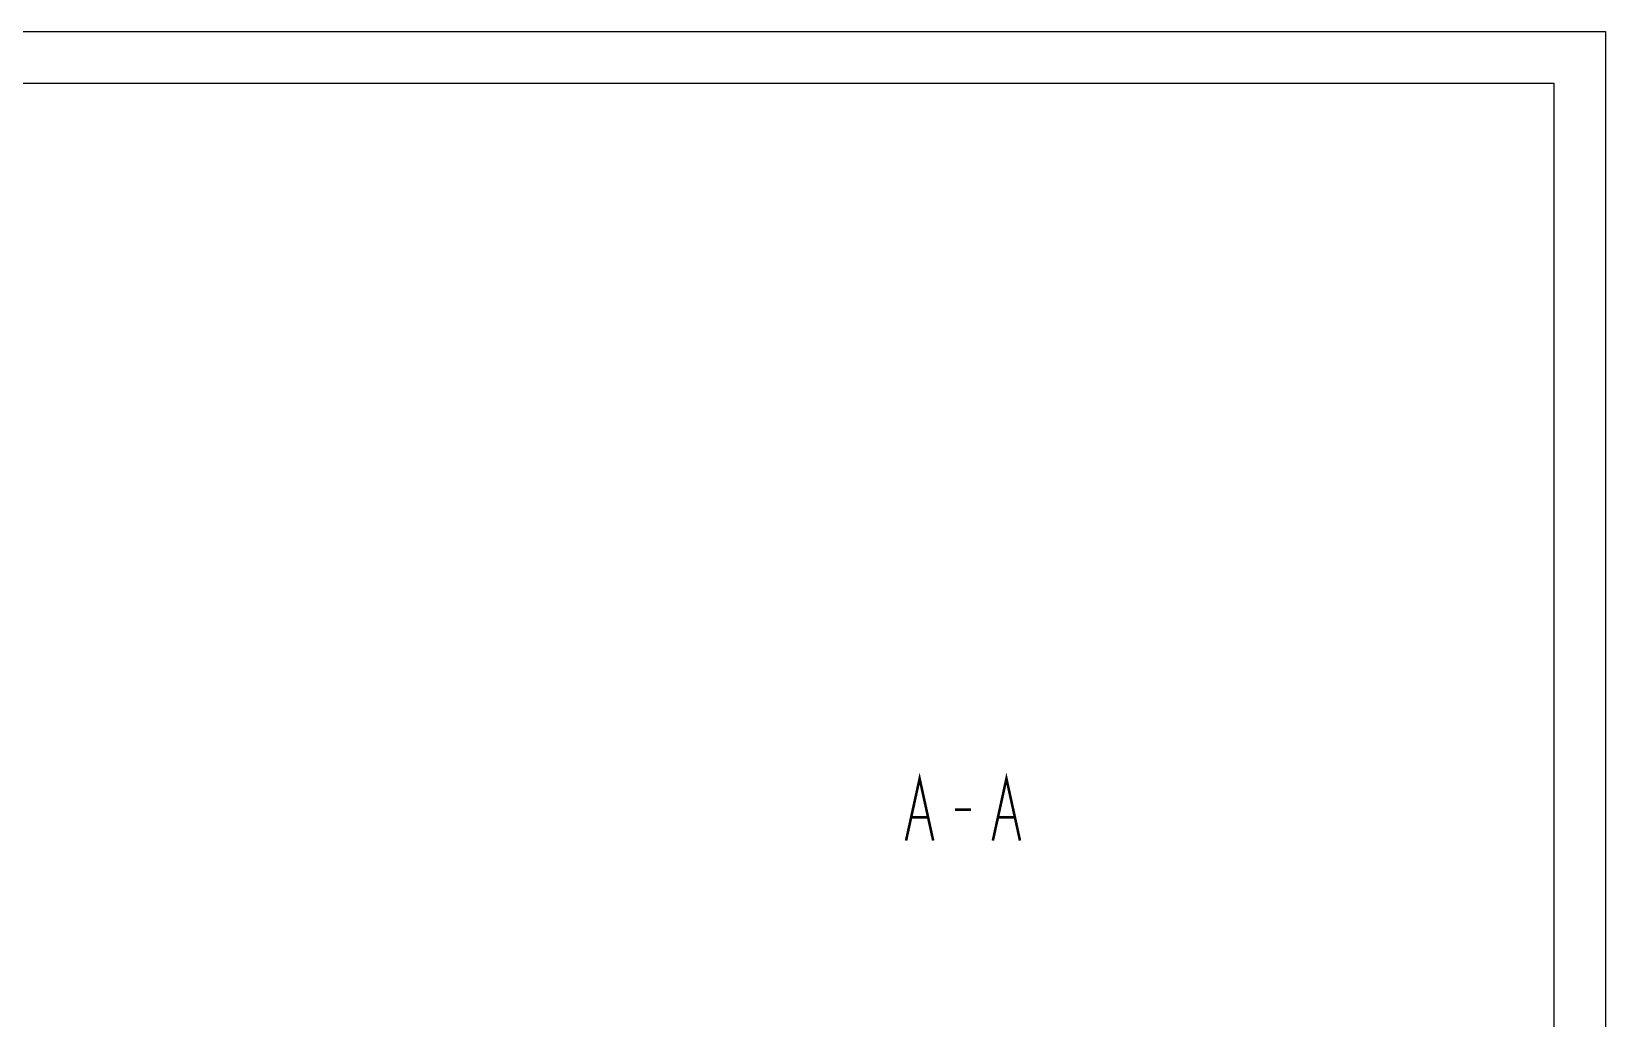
# Model space of a CAD drawing. Header units: millimetres. Extents: x 0 to 594, y 0 to 420.
# Drawn here: x 441.7 to 594, y 324.5 to 420 of the extents above; entities that cross this region are included whole.
import ezdxf

# ---------------------------------------------------------------- set-up
doc = ezdxf.new("R2010")
doc.units = ezdxf.units.MM
doc.header["$LTSCALE"] = 32.67
doc.layers.get('0').update_dxf_attribs({"linetype": 'CONTINUOUS'})

msp = doc.modelspace()

# ---------------------------------------------------------------- linework, layer by layer
at = {"color": 7, "linetype": 'Continuous'}
for p, q in [((0, 420), (594, 420)), ((594, 420), (594, 0)), ((20, 415), (589, 415)), ((589, 415), (589, 5))]:
    msp.add_line(p, q, dxfattribs=at)
at = {"color": 2, "linetype": 'Continuous', "const_width": 0.25}
for points in [[(526.315, 341.7245), (527.6275, 347.7245), (528.94, 341.7245)], [(534.715, 341.7245), (536.0275, 347.7245), (537.34, 341.7245)], [(531.04, 344.7245), (532.615, 344.7245)], [(526.84, 343.9745), (528.415, 343.9745)], [(535.24, 343.9745), (536.815, 343.9745)]]:
    msp.add_lwpolyline(points, dxfattribs=at)

doc.saveas('drawing.dxf')
